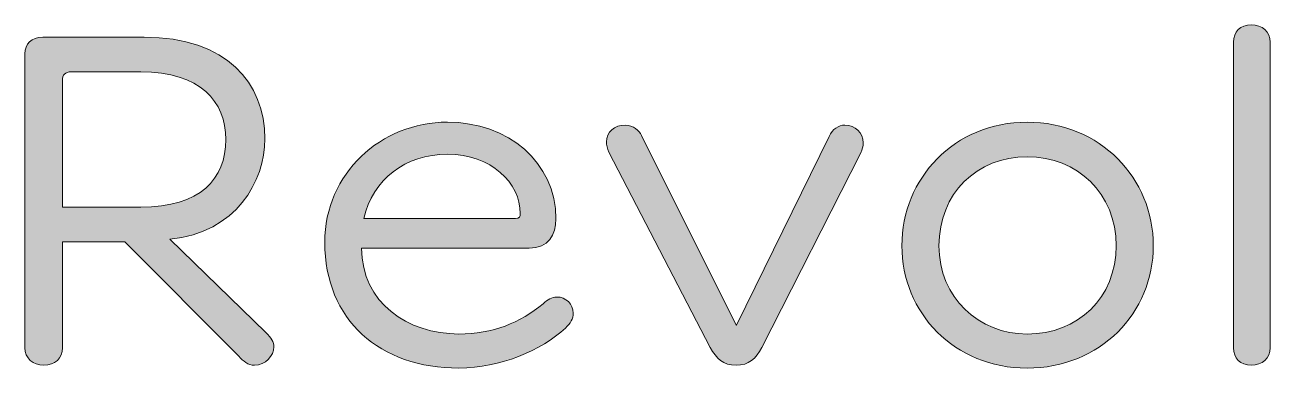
# Model space of a CAD drawing. Extents: x 884 to 1013, y -554 to -519.
import ezdxf

# ---------------------------------------------------------------- set-up
doc = ezdxf.new("R2010")
doc.units = 0
doc.header["$MEASUREMENT"] = 0
doc.layers.add('Layer 1', color=7, linetype='Continuous', lineweight=0)

# ---------------------------------------------------------------- blocks, each defined once
blk = doc.blocks.new('Block_0')
at = {"layer": 'Layer 1', "true_color": 0x82e04b, "transparency": 33554687}
h = blk.add_hatch(color=83, dxfattribs=at)
h.dxf.hatch_style = 2
edge = h.paths.add_edge_path()
edge.add_spline(control_points=[(1010.79, -554.18), (1009.66, -554.18), (1008.95, -553.46), (1008.95, -552.39), (1008.95, -552.39), (1008.95, -520.83), (1008.95, -520.83), (1008.95, -519.76), (1009.66, -519.04), (1010.79, -519.04), (1011.91, -519.04), (1012.72, -519.76), (1012.72, -520.83), (1012.72, -520.83), (1012.72, -552.39), (1012.72, -552.39), (1012.72, -553.46), (1011.91, -554.18), (1010.79, -554.18)], knot_values=[0, 0, 0, 0, 1, 1, 1, 2, 2, 2, 3, 3, 3, 4, 4, 4, 5, 5, 5, 6, 6, 6, 6], degree=3, periodic=0)
h = blk.add_hatch(color=83, dxfattribs=at)
h.dxf.hatch_style = 2
edge = h.paths.add_edge_path()
edge.add_spline(control_points=[(896.34, -537.86), (902.51, -537.86), (905.11, -534.95), (905.11, -530.87), (905.11, -526.95), (902.51, -523.89), (896.34, -523.89), (896.34, -523.89), (889.2, -523.89), (889.2, -523.89), (888.54, -523.89), (888.28, -524.19), (888.28, -524.8), (888.28, -524.8), (888.28, -537.86), (888.28, -537.86), (888.28, -537.86), (896.34, -537.86), (896.34, -537.86)], knot_values=[0, 0, 0, 0, 1, 1, 1, 2, 2, 2, 3, 3, 3, 4, 4, 4, 5, 5, 5, 6, 6, 6, 6], degree=3, periodic=0)
edge = h.paths.add_edge_path()
edge.add_spline(control_points=[(899.35, -541.17), (899.35, -541.17), (909.24, -550.81), (909.24, -550.81), (909.8, -551.37), (910.06, -551.78), (910.06, -552.29), (910.06, -553.21), (909.19, -554.18), (908.07, -554.18), (907.36, -554.18), (906.95, -553.77), (906.44, -553.26), (906.44, -553.26), (894.71, -541.43), (894.71, -541.43), (894.71, -541.43), (888.28, -541.43), (888.28, -541.43), (888.28, -541.43), (888.28, -552.39), (888.28, -552.39), (888.28, -553.46), (887.52, -554.18), (886.35, -554.18), (885.23, -554.18), (884.41, -553.46), (884.41, -552.39), (884.41, -552.39), (884.41, -522.05), (884.41, -522.05), (884.41, -520.98), (885.07, -520.32), (886.24, -520.32), (886.24, -520.32), (896.7, -520.32), (896.7, -520.32), (905.21, -520.32), (909.14, -525.06), (909.14, -530.82), (909.14, -535.16), (906.18, -540.51), (899.35, -541.17)], knot_values=[0, 0, 0, 0, 1, 1, 1, 2, 2, 2, 3, 3, 3, 4, 4, 4, 5, 5, 5, 6, 6, 6, 7, 7, 7, 8, 8, 8, 9, 9, 9, 10, 10, 10, 11, 11, 11, 12, 12, 12, 13, 13, 13, 14, 14, 14, 14], degree=3, periodic=0)
h = blk.add_hatch(color=83, dxfattribs=at)
h.dxf.hatch_style = 2
edge = h.paths.add_edge_path()
edge.add_spline(control_points=[(935.46, -538.52), (935.46, -535.36), (932.45, -532.4), (927.96, -532.4), (923.58, -532.4), (920.26, -535), (919.34, -539.03), (919.34, -539.03), (934.95, -539.03), (934.95, -539.03), (935.36, -539.03), (935.46, -538.83), (935.46, -538.52)], knot_values=[0, 0, 0, 0, 1, 1, 1, 2, 2, 2, 3, 3, 3, 4, 4, 4, 4], degree=3, periodic=0)
edge = h.paths.add_edge_path()
edge.add_spline(control_points=[(936.38, -542.09), (936.38, -542.09), (919.09, -542.09), (919.09, -542.09), (919.14, -547.75), (923.83, -550.96), (929.14, -550.96), (932.6, -550.96), (935.46, -549.79), (937.8, -547.85), (938.31, -547.39), (938.67, -547.14), (939.23, -547.14), (940.15, -547.14), (940.91, -547.85), (940.91, -548.82), (940.91, -549.38), (940.66, -549.84), (940.1, -550.35), (937.65, -552.65), (933.37, -554.48), (929.14, -554.48), (920.98, -554.48), (915.31, -549.54), (915.31, -541.48), (915.31, -534.39), (921.08, -529.09), (927.96, -529.09), (934.18, -529.09), (939.13, -533.22), (939.13, -539.08), (939.13, -540.71), (938.36, -542.09), (936.38, -542.09)], knot_values=[0, 0, 0, 0, 1, 1, 1, 2, 2, 2, 3, 3, 3, 4, 4, 4, 5, 5, 5, 6, 6, 6, 7, 7, 7, 8, 8, 8, 9, 9, 9, 10, 10, 10, 11, 11, 11, 11], degree=3, periodic=0)
h = blk.add_hatch(color=83, dxfattribs=at)
h.dxf.hatch_style = 2
edge = h.paths.add_edge_path()
edge.add_spline(control_points=[(967.28, -530.57), (967.64, -529.8), (968.25, -529.39), (968.91, -529.39), (969.98, -529.39), (970.8, -530.21), (970.8, -531.23), (970.8, -531.59), (970.7, -531.89), (970.54, -532.25), (970.54, -532.25), (960.35, -552.34), (960.35, -552.34), (959.73, -553.51), (959.02, -554.18), (957.69, -554.18), (956.37, -554.18), (955.65, -553.51), (955.04, -552.34), (955.04, -552.34), (944.59, -532.2), (944.59, -532.2), (944.44, -531.84), (944.33, -531.43), (944.33, -531.13), (944.33, -530.11), (945.15, -529.39), (946.27, -529.39), (947.14, -529.39), (947.7, -529.96), (947.95, -530.46), (947.95, -530.46), (957.69, -550.05), (957.69, -550.05), (957.69, -550.05), (957.75, -550.05), (957.75, -550.05), (957.75, -550.05), (967.28, -530.57), (967.28, -530.57)], knot_values=[0, 0, 0, 0, 1, 1, 1, 2, 2, 2, 3, 3, 3, 4, 4, 4, 5, 5, 5, 6, 6, 6, 7, 7, 7, 8, 8, 8, 9, 9, 9, 10, 10, 10, 11, 11, 11, 12, 12, 12, 13, 13, 13, 13], degree=3, periodic=0)
h = blk.add_hatch(color=83, dxfattribs=at)
h.dxf.hatch_style = 2
edge = h.paths.add_edge_path()
edge.add_spline(control_points=[(996.86, -541.84), (996.86, -536.43), (992.88, -532.66), (987.68, -532.66), (982.53, -532.66), (978.6, -536.43), (978.6, -541.84), (978.6, -547.24), (982.74, -550.96), (987.68, -550.96), (992.93, -550.96), (996.86, -547.24), (996.86, -541.84)], knot_values=[0, 0, 0, 0, 1, 1, 1, 2, 2, 2, 3, 3, 3, 4, 4, 4, 4], degree=3, periodic=0)
edge = h.paths.add_edge_path()
edge.add_spline(control_points=[(974.78, -541.84), (974.78, -534.9), (980.19, -529.09), (987.68, -529.09), (995.23, -529.09), (1000.69, -534.9), (1000.69, -541.84), (1000.69, -548.77), (995.23, -554.48), (987.68, -554.48), (980.19, -554.48), (974.78, -548.77), (974.78, -541.84)], knot_values=[0, 0, 0, 0, 1, 1, 1, 2, 2, 2, 3, 3, 3, 4, 4, 4, 4], degree=3, periodic=0)
at = {"layer": 'Layer 1'}
for points, knots in [([(1010.79, -554.18), (1009.66, -554.18), (1008.95, -553.46), (1008.95, -552.39), (1008.95, -552.39), (1008.95, -520.83), (1008.95, -520.83), (1008.95, -519.76), (1009.66, -519.04), (1010.79, -519.04), (1011.91, -519.04), (1012.72, -519.76), (1012.72, -520.83), (1012.72, -520.83), (1012.72, -552.39), (1012.72, -552.39), (1012.72, -553.46), (1011.91, -554.18), (1010.79, -554.18)], [0, 0, 0, 0, 1, 1, 1, 2, 2, 2, 3, 3, 3, 4, 4, 4, 5, 5, 5, 6, 6, 6, 6]), ([(899.35, -541.17), (899.35, -541.17), (909.24, -550.81), (909.24, -550.81), (909.8, -551.37), (910.06, -551.78), (910.06, -552.29), (910.06, -553.21), (909.19, -554.18), (908.07, -554.18), (907.36, -554.18), (906.95, -553.77), (906.44, -553.26), (906.44, -553.26), (894.71, -541.43), (894.71, -541.43), (894.71, -541.43), (888.28, -541.43), (888.28, -541.43), (888.28, -541.43), (888.28, -552.39), (888.28, -552.39), (888.28, -553.46), (887.52, -554.18), (886.35, -554.18), (885.23, -554.18), (884.41, -553.46), (884.41, -552.39), (884.41, -552.39), (884.41, -522.05), (884.41, -522.05), (884.41, -520.98), (885.07, -520.32), (886.24, -520.32), (886.24, -520.32), (896.7, -520.32), (896.7, -520.32), (905.21, -520.32), (909.14, -525.06), (909.14, -530.82), (909.14, -535.16), (906.18, -540.51), (899.35, -541.17)], [0, 0, 0, 0, 1, 1, 1, 2, 2, 2, 3, 3, 3, 4, 4, 4, 5, 5, 5, 6, 6, 6, 7, 7, 7, 8, 8, 8, 9, 9, 9, 10, 10, 10, 11, 11, 11, 12, 12, 12, 13, 13, 13, 14, 14, 14, 14]), ([(896.34, -537.86), (902.51, -537.86), (905.11, -534.95), (905.11, -530.87), (905.11, -526.95), (902.51, -523.89), (896.34, -523.89), (896.34, -523.89), (889.2, -523.89), (889.2, -523.89), (888.54, -523.89), (888.28, -524.19), (888.28, -524.8), (888.28, -524.8), (888.28, -537.86), (888.28, -537.86), (888.28, -537.86), (896.34, -537.86), (896.34, -537.86)], [0, 0, 0, 0, 1, 1, 1, 2, 2, 2, 3, 3, 3, 4, 4, 4, 5, 5, 5, 6, 6, 6, 6]), ([(936.38, -542.09), (936.38, -542.09), (919.09, -542.09), (919.09, -542.09), (919.14, -547.75), (923.83, -550.96), (929.14, -550.96), (932.6, -550.96), (935.46, -549.79), (937.8, -547.85), (938.31, -547.39), (938.67, -547.14), (939.23, -547.14), (940.15, -547.14), (940.91, -547.85), (940.91, -548.82), (940.91, -549.38), (940.66, -549.84), (940.1, -550.35), (937.65, -552.65), (933.37, -554.48), (929.14, -554.48), (920.98, -554.48), (915.31, -549.54), (915.31, -541.48), (915.31, -534.39), (921.08, -529.09), (927.96, -529.09), (934.18, -529.09), (939.13, -533.22), (939.13, -539.08), (939.13, -540.71), (938.36, -542.09), (936.38, -542.09)], [0, 0, 0, 0, 1, 1, 1, 2, 2, 2, 3, 3, 3, 4, 4, 4, 5, 5, 5, 6, 6, 6, 7, 7, 7, 8, 8, 8, 9, 9, 9, 10, 10, 10, 11, 11, 11, 11]), ([(967.28, -530.57), (967.64, -529.8), (968.25, -529.39), (968.91, -529.39), (969.98, -529.39), (970.8, -530.21), (970.8, -531.23), (970.8, -531.59), (970.7, -531.89), (970.54, -532.25), (970.54, -532.25), (960.35, -552.34), (960.35, -552.34), (959.73, -553.51), (959.02, -554.18), (957.69, -554.18), (956.37, -554.18), (955.65, -553.51), (955.04, -552.34), (955.04, -552.34), (944.59, -532.2), (944.59, -532.2), (944.44, -531.84), (944.33, -531.43), (944.33, -531.13), (944.33, -530.11), (945.15, -529.39), (946.27, -529.39), (947.14, -529.39), (947.7, -529.96), (947.95, -530.46), (947.95, -530.46), (957.69, -550.05), (957.69, -550.05), (957.69, -550.05), (957.75, -550.05), (957.75, -550.05), (957.75, -550.05), (967.28, -530.57), (967.28, -530.57)], [0, 0, 0, 0, 1, 1, 1, 2, 2, 2, 3, 3, 3, 4, 4, 4, 5, 5, 5, 6, 6, 6, 7, 7, 7, 8, 8, 8, 9, 9, 9, 10, 10, 10, 11, 11, 11, 12, 12, 12, 13, 13, 13, 13]), ([(974.78, -541.84), (974.78, -534.9), (980.19, -529.09), (987.68, -529.09), (995.23, -529.09), (1000.69, -534.9), (1000.69, -541.84), (1000.69, -548.77), (995.23, -554.48), (987.68, -554.48), (980.19, -554.48), (974.78, -548.77), (974.78, -541.84)], [0, 0, 0, 0, 1, 1, 1, 2, 2, 2, 3, 3, 3, 4, 4, 4, 4]), ([(935.46, -538.52), (935.46, -535.36), (932.45, -532.4), (927.96, -532.4), (923.58, -532.4), (920.26, -535), (919.34, -539.03), (919.34, -539.03), (934.95, -539.03), (934.95, -539.03), (935.36, -539.03), (935.46, -538.83), (935.46, -538.52)], [0, 0, 0, 0, 1, 1, 1, 2, 2, 2, 3, 3, 3, 4, 4, 4, 4]), ([(996.86, -541.84), (996.86, -536.43), (992.88, -532.66), (987.68, -532.66), (982.53, -532.66), (978.6, -536.43), (978.6, -541.84), (978.6, -547.24), (982.74, -550.96), (987.68, -550.96), (992.93, -550.96), (996.86, -547.24), (996.86, -541.84)], [0, 0, 0, 0, 1, 1, 1, 2, 2, 2, 3, 3, 3, 4, 4, 4, 4])]:
    blk.add_open_spline(points, degree=3, knots=knots, dxfattribs=at)

msp = doc.modelspace()

# ---------------------------------------------------------------- block references
at = {"layer": 'Layer 1'}
msp.add_blockref('Block_0', (0, 0), dxfattribs=at)

doc.saveas('drawing.dxf')
